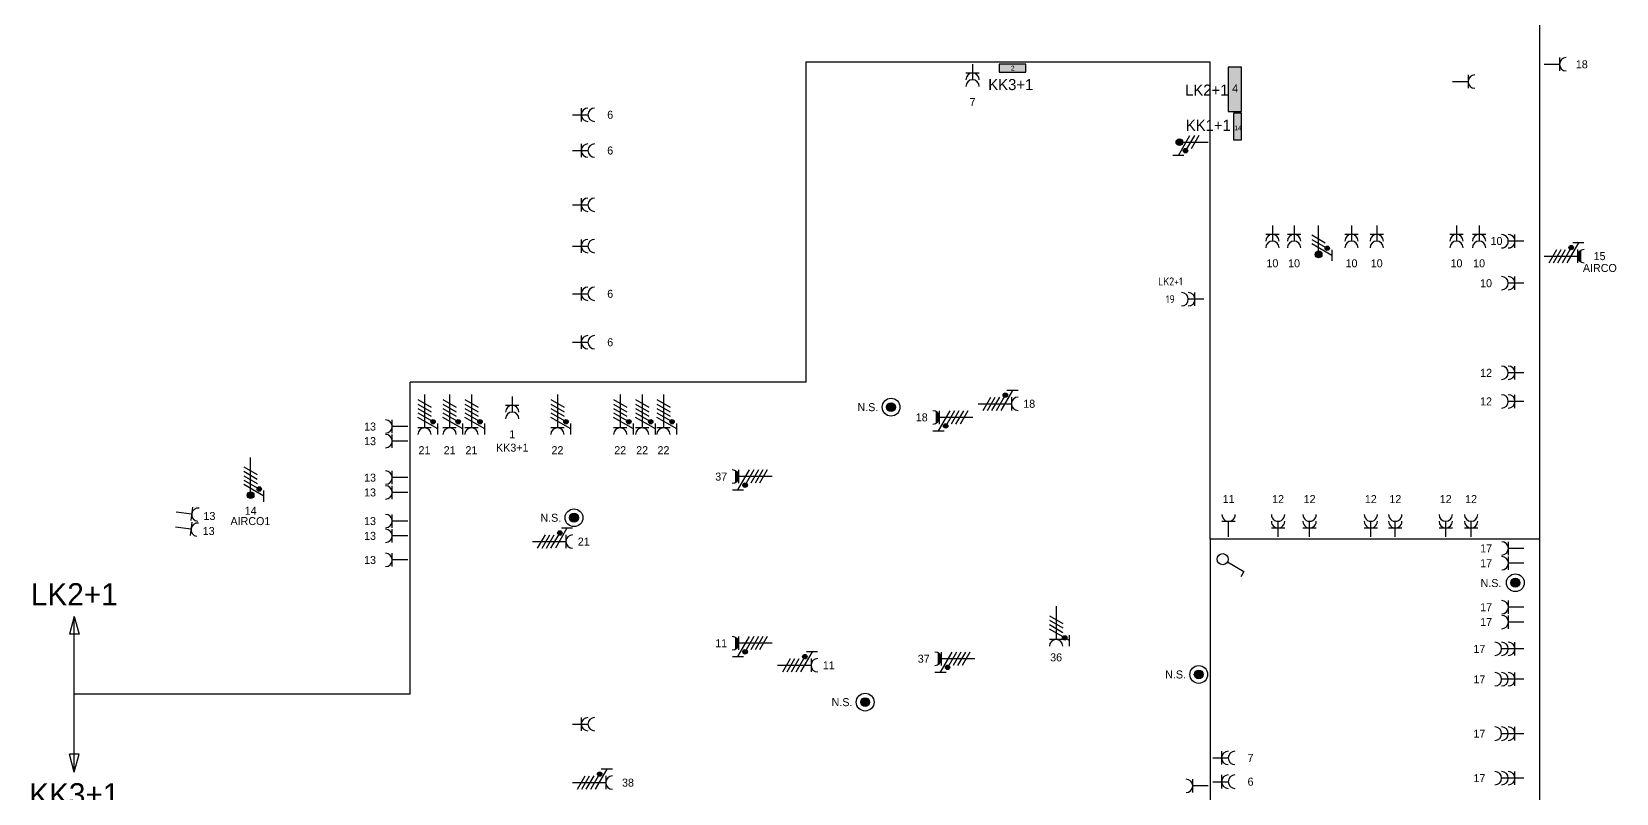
# Model space of a CAD drawing. Header units: millimetres. Extents: x -1608 to 112523, y -8311 to 74446.
# Drawn here: x 35766 to 71402, y 32880 to 50000 of the extents above; entities that cross this region are included whole.
import ezdxf
from ezdxf.enums import TextEntityAlignment as Align
from ezdxf.lldxf.tags import DXFTag

# ---------------------------------------------------------------- set-up
doc = ezdxf.new("R2010")
doc.units = ezdxf.units.MM
doc.header["$LTSCALE"] = 100
for name, color, linetype in [('EL6212--', 3, 'Continuous'), ('EL6212--_S', 4, 'Continuous'), ('EL6221--', 3, 'Continuous'), ('EL6222--', 3, 'Continuous'), ('EL6311--', 3, 'Continuous')]:
    doc.layers.add(name, color=color, linetype=linetype)
doc.styles.add('buro-018', font='BUROFONT.shx', dxfattribs={"height": 180})
doc.styles.add('BURO-025', font='BUROFONT.shx', dxfattribs={"height": 250})
doc.styles.add('BURO-035', font='BUROFONT.shx', dxfattribs={"height": 350})
doc.styles.add('STABICAD-012', font='ISOCP.SHX', dxfattribs={"height": 1.2})
doc.styles.add('STABICAD-018', font='ISOCP.SHX', dxfattribs={"height": 1.8})
tags = doc.linetypes.add('CENTER', pattern=[2, 1.25, -0.25, 0.25, -0.25]).pattern_tags.tags
tags[10:11] = [DXFTag(74, 4), DXFTag(75, 0), DXFTag(340, '0'), DXFTag(46, 1.0), DXFTag(50, 0.0), DXFTag(44, 0.0), DXFTag(45, 0.0)]
tags[8:9] = [DXFTag(74, 4), DXFTag(75, 0), DXFTag(340, '0'), DXFTag(46, 1.0), DXFTag(50, 0.0), DXFTag(44, 0.0), DXFTag(45, 0.0)]
tags[6:7] = [DXFTag(74, 4), DXFTag(75, 0), DXFTag(340, '0'), DXFTag(46, 1.0), DXFTag(50, 0.0), DXFTag(44, 0.0), DXFTag(45, 0.0)]
tags[4:5] = [DXFTag(74, 4), DXFTag(75, 0), DXFTag(340, '0'), DXFTag(46, 1.0), DXFTag(50, 0.0), DXFTag(44, 0.0), DXFTag(45, 0.0)]

# ---------------------------------------------------------------- blocks, each defined once
blk = doc.blocks.new('1114A1')
at = {"color": 0, "linetype": 'Continuous'}
for p, q in [((0.62, 3.33), (2.74, 7)), ((2.74, 7), (3.95, 6.3))]:
    blk.add_line(p, q, dxfattribs=at)
blk.add_circle((0, 2.25), 1.25, dxfattribs=at)
at = {"color": 0, "linetype": 'Continuous', "style": 'buro-018'}
blk.add_attdef('SWITCHCODE', text='', height=1.8, dxfattribs=at).set_placement((3.36, 9), align=Align.MIDDLE)
at = {"color": 0, "linetype": 'Continuous', "style": 'buro-018', "flags": 1}
blk.add_attdef('ARTICLECODE', text='', height=1.8, dxfattribs=at).set_placement((0, 0), align=Align.MIDDLE)
blk = doc.blocks.new('111304B')
at = {"color": 0, "linetype": 'Continuous'}
for p, q in [((0, 1), (0, 6)), ((-1.5, 3), (1.5, 3))]:
    blk.add_line(p, q, dxfattribs=at)
for centre in [(0, 7.5), (0, 6), (0, 4.5)]:
    blk.add_arc(centre, 1.5, 180, 0, dxfattribs=at)
at = {"color": 0, "linetype": 'Continuous', "style": 'buro-018'}
for tag, p in [('CIRCUIT', (0, 10)), ('PANEL', (0, 13)), ('SUBCIRCUIT', (4.5, 10))]:
    blk.add_attdef(tag, text='', height=1.8, dxfattribs=at).set_placement(p, align=Align.MIDDLE)
at = {"color": 0, "linetype": 'Continuous', "style": 'buro-018', "flags": 1}
for tag, p in [('POWERCODE', (13, 10)), ('ARTICLECODE', (0, 0))]:
    blk.add_attdef(tag, text='', height=1.8, dxfattribs=at).set_placement(p, align=Align.MIDDLE)
blk = doc.blocks.new('111304')
at = {"color": 0, "linetype": 'Continuous'}
for p, q in [((-1.5, 4.5), (1.5, 4.5)), ((0, 1), (0, 4.5))]:
    blk.add_line(p, q, dxfattribs=at)
blk.add_arc((0, 6), 1.5, 180, 0, dxfattribs=at)
at = {"color": 0, "linetype": 'Continuous', "style": 'buro-018'}
for tag, p in [('PANEL', (0, 11.5)), ('CIRCUIT', (0, 8.5)), ('SUBCIRCUIT', (4.5, 8.5))]:
    blk.add_attdef(tag, text='', height=1.8, dxfattribs=at).set_placement(p, align=Align.MIDDLE)
at = {"color": 0, "linetype": 'Continuous', "style": 'buro-018', "flags": 1}
for tag, p in [('POWERCODE', (13, 8.5)), ('ARTICLECODE', (0, 0))]:
    blk.add_attdef(tag, text='', height=1.8, dxfattribs=at).set_placement(p, align=Align.MIDDLE)
blk = doc.blocks.new('111304A')
at = {"color": 0, "linetype": 'Continuous'}
for p, q in [((0, 1), (0, 4.5)), ((-1.5, 3), (1.5, 3))]:
    blk.add_line(p, q, dxfattribs=at)
for centre in [(0, 6), (0, 4.5)]:
    blk.add_arc(centre, 1.5, 180, 0, dxfattribs=at)
at = {"color": 0, "linetype": 'Continuous', "style": 'buro-018'}
for tag, p in [('PANEL', (0, 11.5)), ('CIRCUIT', (0, 8.5)), ('SUBCIRCUIT', (4.5, 8.5))]:
    blk.add_attdef(tag, text='', height=1.8, dxfattribs=at).set_placement(p, align=Align.MIDDLE)
at = {"color": 0, "linetype": 'Continuous', "style": 'buro-018', "flags": 1}
for tag, p in [('POWERCODE', (13, 8.5)), ('ARTICLECODE', (0, 0))]:
    blk.add_attdef(tag, text='', height=1.8, dxfattribs=at).set_placement(p, align=Align.MIDDLE)
blk = doc.blocks.new('E00119')
at = {"color": 0, "linetype": 'Continuous', "const_width": 1}
blk.add_lwpolyline([(-0.5, 3, 1), (0.5, 3, 1)], format="xyb", close=True, dxfattribs=at)
at = {"color": 0, "linetype": 'Continuous'}
for radius in [2, 1]:
    blk.add_circle((0, 3), radius, dxfattribs=at)
at = {"color": 0, "linetype": 'Continuous', "style": 'buro-018'}
blk.add_attdef('SWITCHCODE', text='', height=1.8, dxfattribs=at).set_placement((0, 7), align=Align.MIDDLE)
at = {"color": 0, "linetype": 'Continuous', "style": 'buro-018', "flags": 1}
blk.add_attdef('ARTICLECODE', text='', height=1.8, dxfattribs=at).set_placement((0, 0), align=Align.MIDDLE)
blk = doc.blocks.new('E00078')
at = {"color": 0, "linetype": 'Continuous'}
for p, q in [((-3, 6.48), (-3, 8.98)), ((-3, 7.73), (1.5, 5.13)), ((0, 7.5), (0, 1)), ((1.5, 4.13), (-1.5, 5.87)), ((1.5, 3.13), (-1.5, 4.87))]:
    blk.add_line(p, q, dxfattribs=at)
at = {"color": 0, "const_width": 0.75}
blk.add_lwpolyline([(-0.38, 7.5, 1), (0.38, 7.5, 1)], format="xyb", close=True, dxfattribs=at)
at = {"color": 0, "linetype": 'Continuous', "const_width": 0.5}
blk.add_lwpolyline([(-2.18, 6.12, 1), (-1.68, 6.12, 1)], format="xyb", close=True, dxfattribs=at)
at = {"color": 0, "linetype": 'Continuous'}
for centre, radius in [((0, 7.5), 0.75), ((-1.93, 6.12), 0.5)]:
    blk.add_circle(centre, radius, dxfattribs=at)
at = {"color": 0, "linetype": 'Continuous', "style": 'buro-018'}
for tag, p in [('PANEL', (0, 14)), ('CIRCUIT', (0, 11)), ('SUBCIRCUIT', (4.5, 11))]:
    blk.add_attdef(tag, text='', height=1.8, dxfattribs=at).set_placement(p, align=Align.MIDDLE)
at = {"color": 0, "linetype": 'Continuous', "style": 'buro-018', "flags": 1}
for tag, p in [('POWERCODE', (13, 11)), ('ARTICLECODE', (0, 0))]:
    blk.add_attdef(tag, text='', height=1.8, dxfattribs=at).set_placement(p, align=Align.MIDDLE)
blk = doc.blocks.new('111304DW')
at = {"color": 0, "linetype": 'Continuous'}
for p, q in [((-3, 9.98), (-3, 7.48)), ((-3, 8.73), (1.5, 6.13)), ((-1.5, 8.5), (1.5, 8.5)), ((1.3, 9.25), (-1.3, 9.25)), ((1.16, 9.05), (-1.16, 9.05)), ((0.96, 8.85), (-0.96, 8.85)), ((0.65, 8.65), (-0.65, 8.65)), ((0, 1), (0, 8.5)), ((1.5, 5.13), (-1.5, 6.87)), ((1.5, 4.13), (-1.5, 5.87)), ((1.5, 3.13), (-1.5, 4.87)), ((1.5, 2.13), (-1.5, 3.87))]:
    blk.add_line(p, q, dxfattribs=at)
at = {"color": 0, "linetype": 'Continuous', "const_width": 0.5}
blk.add_lwpolyline([(-1.68, 7.12, 1), (-2.18, 7.12, 1)], format="xyb", close=True, dxfattribs=at)
at = {"color": 0, "linetype": 'Continuous'}
blk.add_circle((-1.93, 7.12), 0.5, dxfattribs=at)
blk.add_arc((0, 10), 1.5, 180, 0, dxfattribs=at)
at = {"color": 0, "linetype": 'Continuous', "style": 'buro-018'}
for tag, p in [('PANEL', (0, 15.5)), ('CIRCUIT', (0, 12.5)), ('SUBCIRCUIT', (4.5, 12.5))]:
    blk.add_attdef(tag, text='', height=1.8, dxfattribs=at).set_placement(p, align=Align.MIDDLE)
at = {"color": 0, "linetype": 'Continuous', "style": 'buro-018', "flags": 1}
for tag, p in [('POWERCODE', (13, 12.5)), ('ARTICLECODE', (0, 0))]:
    blk.add_attdef(tag, text='', height=1.8, dxfattribs=at).set_placement(p, align=Align.MIDDLE)
blk = doc.blocks.new('1116A4C')
at = {"color": 0, "linetype": 'Continuous'}
for p, q in [((-5, 4), (-5, 1)), ((5, 4), (-5, 4)), ((5, 1), (5, 4)), ((-5, 1), (5, 1))]:
    blk.add_line(p, q, dxfattribs=at)
blk.add_solid([(-5, 4), (-5, 1), (5, 4), (5, 1)], dxfattribs=at)
at = {"color": 0, "linetype": 'Continuous', "style": 'buro-018'}
for tag, p in [('PANEL', (0, 15)), ('CIRCUIT', (0, 9)), ('SUBCIRCUIT', (4.5, 9)), ('PANELNAME', (0, 6))]:
    blk.add_attdef(tag, text='', height=1.8, dxfattribs=at).set_placement(p, align=Align.MIDDLE)
at = {"color": 0, "linetype": 'Continuous', "style": 'buro-018', "flags": 1}
blk.add_attdef('ARTICLECODE', text='', height=1.8, dxfattribs=at).set_placement((0, 0), align=Align.MIDDLE)
at = {"layer": 'EL6311--', "color": 1, "style": 'STABICAD-012', "flags": 1}
blk.add_attdef('CASCADINGPANEL', text='', height=1.8, rotation=270, dxfattribs=at).set_placement((982.41, 492.48), align=Align.MIDDLE_CENTER)
blk = doc.blocks.new('111304D')
at = {"color": 0, "linetype": 'Continuous'}
for p, q in [((-3, 9.98), (-3, 7.48)), ((-3, 8.73), (1.5, 6.13)), ((-1.5, 8.5), (1.5, 8.5)), ((0, 1), (0, 8.5)), ((1.5, 5.13), (-1.5, 6.87)), ((1.5, 4.13), (-1.5, 5.87)), ((1.5, 3.13), (-1.5, 4.87)), ((1.5, 2.13), (-1.5, 3.87))]:
    blk.add_line(p, q, dxfattribs=at)
at = {"color": 0, "linetype": 'Continuous', "const_width": 0.5}
blk.add_lwpolyline([(-1.68, 7.12, 1), (-2.18, 7.12, 1)], format="xyb", close=True, dxfattribs=at)
at = {"color": 0, "linetype": 'Continuous'}
blk.add_circle((-1.93, 7.12), 0.5, dxfattribs=at)
blk.add_arc((0, 10), 1.5, 180, 0, dxfattribs=at)
at = {"color": 0, "linetype": 'Continuous', "style": 'buro-018'}
for tag, p in [('PANEL', (0, 15.5)), ('CIRCUIT', (0, 12.5)), ('SUBCIRCUIT', (4.5, 12.5))]:
    blk.add_attdef(tag, text='', height=1.8, dxfattribs=at).set_placement(p, align=Align.MIDDLE)
at = {"color": 0, "linetype": 'Continuous', "style": 'buro-018', "flags": 1}
for tag, p in [('POWERCODE', (13, 12.5)), ('ARTICLECODE', (0, 0))]:
    blk.add_attdef(tag, text='', height=1.8, dxfattribs=at).set_placement(p, align=Align.MIDDLE)
blk = doc.blocks.new('111304H')
at = {"color": 0, "linetype": 'Continuous'}
for p, q in [((-3, 9.98), (-3, 7.48)), ((-3, 8.73), (1.5, 6.13)), ((-1.5, 8.5), (1.5, 8.5)), ((0, 1), (0, 8.5)), ((1.5, 5.13), (-1.5, 6.87)), ((1.5, 4.13), (-1.5, 5.87)), ((1.5, 3.13), (-1.5, 4.87))]:
    blk.add_line(p, q, dxfattribs=at)
at = {"color": 0, "linetype": 'Continuous', "const_width": 0.5}
blk.add_lwpolyline([(-1.68, 8.12, 1), (-2.18, 8.12, 1)], format="xyb", close=True, dxfattribs=at)
at = {"color": 0, "linetype": 'Continuous'}
blk.add_circle((-1.93, 8.12), 0.5, dxfattribs=at)
blk.add_arc((0, 10), 1.5, 180, 0, dxfattribs=at)
at = {"color": 0, "linetype": 'Continuous', "style": 'buro-018'}
for tag, p in [('PANEL', (0, 15.5)), ('CIRCUIT', (0, 12.5)), ('SUBCIRCUIT', (4.5, 12.5))]:
    blk.add_attdef(tag, text='', height=1.8, dxfattribs=at).set_placement(p, align=Align.MIDDLE)
at = {"color": 0, "linetype": 'Continuous', "style": 'buro-018', "flags": 1}
for tag, p in [('POWERCODE', (13, 12.5)), ('ARTICLECODE', (0, 0))]:
    blk.add_attdef(tag, text='', height=1.8, dxfattribs=at).set_placement(p, align=Align.MIDDLE)
blk = doc.blocks.new('E00082')
at = {"color": 0, "linetype": 'Continuous'}
for p, q in [((-3, 10.98), (-3, 8.48)), ((-3, 9.73), (1.5, 7.13)), ((1.5, 6.13), (-1.5, 7.87)), ((0, 9.5), (0, 1)), ((1.5, 5.13), (-1.5, 6.87)), ((1.5, 4.13), (-1.5, 5.87)), ((1.5, 3.13), (-1.5, 4.87))]:
    blk.add_line(p, q, dxfattribs=at)
at = {"color": 0, "linetype": 'Continuous', "const_width": 0.5}
blk.add_lwpolyline([(-1.68, 8.12, 1), (-2.18, 8.12, 1)], format="xyb", close=True, dxfattribs=at)
at = {"color": 0, "const_width": 0.75}
blk.add_lwpolyline([(-0.38, 9.5, 1), (0.38, 9.5, 1)], format="xyb", close=True, dxfattribs=at)
at = {"color": 0, "linetype": 'Continuous'}
for centre, radius in [((-1.93, 8.12), 0.5), ((0, 9.5), 0.75)]:
    blk.add_circle(centre, radius, dxfattribs=at)
at = {"color": 0, "linetype": 'Continuous', "style": 'buro-018'}
for tag, p in [('PANEL', (0, 16)), ('CIRCUIT', (0, 13)), ('SUBCIRCUIT', (4.5, 13))]:
    blk.add_attdef(tag, text='', height=1.8, dxfattribs=at).set_placement(p, align=Align.MIDDLE)
at = {"color": 0, "linetype": 'Continuous', "style": 'buro-018', "flags": 1}
for tag, p in [('POWERCODE', (13, 13)), ('ARTICLECODE', (0, 0))]:
    blk.add_attdef(tag, text='', height=1.8, dxfattribs=at).set_placement(p, align=Align.MIDDLE)
blk = doc.blocks.new('E00160')
at = {"color": 0, "linetype": 'Continuous'}
for p, q in [((-17.5, 0), (-13.5, 1.07)), ((-17.5, 0), (17.5, 0)), ((-17.5, 0), (-13.5, -1.07)), ((-13.5, -1.07), (-13.5, 1.07)), ((17.5, 0), (13.5, 1.07)), ((13.5, -1.07), (13.5, 1.07)), ((17.5, 0), (13.5, -1.07))]:
    blk.add_line(p, q, dxfattribs=at)
at = {"color": 0, "linetype": 'Continuous', "style": 'BURO-035'}
for tag, p in [('TEXT2', (-22.5, 0)), ('TEXT1', (22.5, 0))]:
    blk.add_attdef(tag, text='', height=3.5, dxfattribs=at).set_placement(p, align=Align.MIDDLE)

msp = doc.modelspace()

# ---------------------------------------------------------------- linework, layer by layer
at = {"layer": 'EL6212--_S', "linetype": 'CENTER'}
for p, q in [((69677, 74151), (69677, 17188)), ((62272, 49315), (53176, 49315)), ((53176, 49315), (53176, 42123)), ((62272, 38589), (62272, 49315)), ((44276, 35107), (44276, 42123)), ((53176, 42123), (44276, 42123)), ((69677, 38589), (62272, 38589)), ((62272, 38589), (62272, 29513)), ((44276, 35107), (36724, 35107))]:
    msp.add_line(p, q, dxfattribs=at)

# ---------------------------------------------------------------- block references
at = {"layer": 'EL6212--', "linetype": 'Continuous'}
ref = msp.add_blockref('1116A4C', (57825, 49329), dxfattribs=dict(at, xscale=60, yscale=60, zscale=60, rotation=180))
ref.add_attrib('CIRCUIT', '2', dxfattribs={"layer": '0', "color": 1, "linetype": 'ByBlock', "height": 108, "style": 'buro-018'}).set_placement((57830, 49182), align=Align.MIDDLE)
ref.add_attrib('PANELNAME', 'KK3+1', dxfattribs={"layer": '0', "color": 2, "linetype": 'ByBlock', "height": 250, "style": 'BURO-025'}).set_placement((57785, 48812), align=Align.MIDDLE)
ref = msp.add_blockref('1116A4C', (63076, 48706), dxfattribs=dict(at, xscale=99.99999999999736, yscale=99.99999999999736, zscale=99.99999999999736, rotation=90.00004168814962))
ref.add_attrib('CIRCUIT', '4', dxfattribs={"layer": '0', "color": 1, "linetype": 'ByBlock', "height": 180, "style": 'buro-018'}).set_placement((62830, 48725), align=Align.MIDDLE)
ref.add_attrib('PANELNAME', 'LK2+1', dxfattribs={"layer": '0', "color": 2, "linetype": 'ByBlock', "height": 250, "style": 'BURO-025'}).set_placement((62192, 48690), align=Align.MIDDLE)
ref = msp.add_blockref('1116A4C', (62736, 47871), dxfattribs=dict(at, xscale=60, yscale=60, zscale=60, rotation=270))
ref.add_attrib('CIRCUIT', '14', dxfattribs={"layer": '0', "color": 1, "linetype": 'ByBlock', "height": 108, "style": 'buro-018'}).set_placement((62893, 47837), align=Align.MIDDLE)
ref.add_attrib('PANELNAME', 'KK1+1', dxfattribs={"layer": '0', "color": 2, "linetype": 'ByBlock', "height": 250, "style": 'BURO-025'}).set_placement((62226, 47896), align=Align.MIDDLE)
at = {"layer": 'EL6212--_S', "linetype": 'Continuous'}
ref = msp.add_blockref('E00160', (36724, 35107), dxfattribs=dict(at, xscale=100, yscale=100, zscale=100, rotation=90.00000000000001))
ref.add_attrib('TEXT1', 'LK2+1', dxfattribs={"layer": '0', "color": 4, "linetype": 'ByBlock', "height": 500, "style": 'buro-018'}).set_placement((36724, 37357), align=Align.MIDDLE)
ref.add_attrib('TEXT2', 'KK3+1', dxfattribs={"layer": '0', "color": 4, "linetype": 'ByBlock', "height": 500, "style": 'buro-018'}).set_placement((36724, 32857), align=Align.MIDDLE)
at = {"layer": 'EL6221--', "linetype": 'Continuous'}
ref = msp.add_blockref('111304DW', (69676, 44954), dxfattribs=dict(at, xscale=100, yscale=100, zscale=100, rotation=270))
ref.add_attrib('CIRCUIT', '15', dxfattribs={"layer": '0', "color": 1, "linetype": 'ByBlock', "height": 180, "style": 'buro-018'}).set_placement((71026, 44954), align=Align.MIDDLE)
ref.add_attrib('POWERCODE', 'AIRCO', dxfattribs={"layer": '0', "color": 1, "linetype": 'ByBlock', "height": 180, "style": 'buro-018'}).set_placement((71032, 44689), align=Align.MIDDLE)
ref = msp.add_blockref('111304D', (44600, 41944), dxfattribs=dict(at, xscale=100, yscale=100, zscale=100, rotation=180))
ref.add_attrib('CIRCUIT', '21', dxfattribs={"layer": '0', "color": 1, "linetype": 'ByBlock', "height": 180, "style": 'buro-018'}).set_placement((44600, 40594), align=Align.MIDDLE)
ref = msp.add_blockref('111304D', (45165, 41944), dxfattribs=dict(at, xscale=100, yscale=100, zscale=100, rotation=180))
ref.add_attrib('CIRCUIT', '21', dxfattribs={"layer": '0', "color": 1, "linetype": 'ByBlock', "height": 180, "style": 'buro-018'}).set_placement((45165, 40594), align=Align.MIDDLE)
ref = msp.add_blockref('111304D', (45655, 41944), dxfattribs=dict(at, xscale=100, yscale=100, zscale=100, rotation=180))
ref.add_attrib('CIRCUIT', '21', dxfattribs={"layer": '0', "color": 1, "linetype": 'ByBlock', "height": 180, "style": 'buro-018'}).set_placement((45655, 40594), align=Align.MIDDLE)
ref = msp.add_blockref('111304D', (47590, 41944), dxfattribs=dict(at, xscale=100, yscale=100, zscale=100, rotation=180))
ref.add_attrib('CIRCUIT', '22', dxfattribs={"layer": '0', "color": 1, "linetype": 'ByBlock', "height": 180, "style": 'buro-018'}).set_placement((47590, 40594), align=Align.MIDDLE)
ref = msp.add_blockref('111304D', (49001, 41944), dxfattribs=dict(at, xscale=100, yscale=100, zscale=100, rotation=180))
ref.add_attrib('CIRCUIT', '22', dxfattribs={"layer": '0', "color": 1, "linetype": 'ByBlock', "height": 180, "style": 'buro-018'}).set_placement((49001, 40594), align=Align.MIDDLE)
ref = msp.add_blockref('111304D', (49495, 41944), dxfattribs=dict(at, xscale=100, yscale=100, zscale=100, rotation=180))
ref.add_attrib('CIRCUIT', '22', dxfattribs={"layer": '0', "color": 1, "linetype": 'ByBlock', "height": 180, "style": 'buro-018'}).set_placement((49495, 40594), align=Align.MIDDLE)
ref = msp.add_blockref('111304D', (49974, 41944), dxfattribs=dict(at, xscale=100, yscale=100, zscale=100, rotation=180))
ref.add_attrib('CIRCUIT', '22', dxfattribs={"layer": '0', "color": 1, "linetype": 'ByBlock', "height": 180, "style": 'buro-018'}).set_placement((49974, 40594), align=Align.MIDDLE)
ref = msp.add_blockref('111304D', (56949, 41636), dxfattribs=dict(at, xscale=100, yscale=100, zscale=100, rotation=270))
ref.add_attrib('CIRCUIT', '18', dxfattribs={"layer": '0', "color": 1, "linetype": 'ByBlock', "height": 180, "style": 'buro-018'}).set_placement((58199, 41636), align=Align.MIDDLE)
ref = msp.add_blockref('111304DW', (57032, 41331), dxfattribs=dict(at, xscale=100, yscale=100, zscale=100, rotation=90.00000000000001))
ref.add_attrib('CIRCUIT', '18', dxfattribs={"layer": '0', "color": 1, "linetype": 'ByBlock', "height": 180, "style": 'buro-018'}).set_placement((55782, 41331), align=Align.MIDDLE)
ref = msp.add_blockref('E00082', (40690, 40532), dxfattribs=dict(at, xscale=100, yscale=100, zscale=100, rotation=180))
ref.add_attrib('CIRCUIT', '14', dxfattribs={"layer": '0', "color": 1, "linetype": 'ByBlock', "height": 180, "style": 'buro-018'}).set_placement((40690, 39232), align=Align.MIDDLE)
ref.add_attrib('POWERCODE', 'AIRCO1', dxfattribs={"layer": '0', "color": 1, "linetype": 'ByBlock', "height": 180, "style": 'buro-018'}).set_placement((40685, 38999), align=Align.MIDDLE)
ref = msp.add_blockref('111304DW', (52522, 39999), dxfattribs=dict(at, xscale=100, yscale=100, zscale=100, rotation=90.00000000000001))
ref.add_attrib('CIRCUIT', '37', dxfattribs={"layer": '0', "color": 1, "linetype": 'ByBlock', "height": 180, "style": 'buro-018'}).set_placement((51272, 39999), align=Align.MIDDLE)
ref = msp.add_blockref('111304D', (46931, 38539), dxfattribs=dict(at, xscale=100, yscale=100, zscale=100, rotation=270))
ref.add_attrib('CIRCUIT', '21', dxfattribs={"layer": '0', "color": 1, "linetype": 'ByBlock', "height": 180, "style": 'buro-018'}).set_placement((48181, 38539), align=Align.MIDDLE)
ref = msp.add_blockref('111304H', (58804, 37185), dxfattribs=dict(at, xscale=100, yscale=100, zscale=100, rotation=180))
ref.add_attrib('CIRCUIT', '36', dxfattribs={"layer": '0', "color": 1, "linetype": 'ByBlock', "height": 180, "style": 'buro-018'}).set_placement((58804, 35935), align=Align.MIDDLE)
ref = msp.add_blockref('111304DW', (52522, 36253), dxfattribs=dict(at, xscale=100, yscale=100, zscale=100, rotation=90.00000000000001))
ref.add_attrib('CIRCUIT', '11', dxfattribs={"layer": '0', "color": 1, "linetype": 'ByBlock', "height": 180, "style": 'buro-018'}).set_placement((51272, 36253), align=Align.MIDDLE)
ref = msp.add_blockref('111304D', (52442, 35757), dxfattribs=dict(at, xscale=100, yscale=100, zscale=100, rotation=270))
ref.add_attrib('CIRCUIT', '11', dxfattribs={"layer": '0', "color": 1, "linetype": 'ByBlock', "height": 180, "style": 'buro-018'}).set_placement((53692, 35757), align=Align.MIDDLE)
ref = msp.add_blockref('111304DW', (57076, 35905), dxfattribs=dict(at, xscale=100, yscale=100, zscale=100, rotation=90.00000000000001))
ref.add_attrib('CIRCUIT', '37', dxfattribs={"layer": '0', "color": 1, "linetype": 'ByBlock', "height": 180, "style": 'buro-018'}).set_placement((55826, 35905), align=Align.MIDDLE)
ref = msp.add_blockref('111304D', (47826, 33119), dxfattribs=dict(at, xscale=100, yscale=100, zscale=100, rotation=270))
ref.add_attrib('CIRCUIT', '38', dxfattribs={"layer": '0', "color": 1, "linetype": 'ByBlock', "height": 180, "style": 'buro-018'}).set_placement((49176, 33119), align=Align.MIDDLE)
at = {"layer": 'EL6222--', "linetype": 'Continuous'}
ref = msp.add_blockref('111304A', (56925, 49369), dxfattribs=dict(at, xscale=100, yscale=100, zscale=100, rotation=180))
ref.add_attrib('CIRCUIT', '7', dxfattribs={"layer": '0', "color": 1, "linetype": 'Continuous', "height": 180, "style": 'buro-018'}).set_placement((56925, 48419), align=Align.MIDDLE)
ref = msp.add_blockref('111304', (69676, 49267), dxfattribs=dict(at, xscale=100, yscale=100, zscale=100, rotation=270.0000416880915))
ref.add_attrib('CIRCUIT', '18', dxfattribs={"layer": '0', "color": 1, "linetype": 'ByBlock', "height": 180, "style": 'buro-018'}).set_placement((70626, 49267), align=Align.MIDDLE)
at = {"layer": 'EL6222--', "linetype": 'Continuous', "xscale": 100, "yscale": 100, "zscale": 100}
for name, p, rotation in [('111304', (67619, 48878), 270), ('E00078', (62326, 47519), 90.00000000000001), ('111304A', (47826, 46110), 270), ('E00078', (64708, 45744), 180), ('111304A', (47826, 45182), 270), ('111304A', (47826, 34434), 270), ('111304', (62326, 33046), 90.00004168815222)]:
    msp.add_blockref(name, p, dxfattribs=dict(at, rotation=rotation))
at = {"layer": 'EL6222--', "linetype": 'Continuous'}
ref = msp.add_blockref('111304A', (47826, 48134), dxfattribs=dict(at, xscale=100, yscale=100, zscale=100, rotation=269.9999583118478))
ref.add_attrib('CIRCUIT', '6', dxfattribs={"layer": '0', "color": 1, "linetype": 'ByBlock', "height": 180, "style": 'buro-018'}).set_placement((48776, 48134), align=Align.MIDDLE)
ref = msp.add_blockref('111304A', (47826, 47329), dxfattribs=dict(at, xscale=100, yscale=100, zscale=100, rotation=270))
ref.add_attrib('CIRCUIT', '6', dxfattribs={"layer": '0', "color": 1, "linetype": 'ByBlock', "height": 180, "style": 'buro-018'}).set_placement((48776, 47329), align=Align.MIDDLE)
ref = msp.add_blockref('111304A', (63668, 45744), dxfattribs=dict(at, xscale=100, yscale=100, zscale=100, rotation=180))
ref.add_attrib('CIRCUIT', '10', dxfattribs={"layer": '0', "color": 1, "linetype": 'ByBlock', "height": 180, "style": 'buro-018'}).set_placement((63668, 44794), align=Align.MIDDLE)
ref = msp.add_blockref('111304A', (64155, 45744), dxfattribs=dict(at, xscale=100, yscale=100, zscale=100, rotation=180.000041686542))
ref.add_attrib('CIRCUIT', '10', dxfattribs={"layer": '0', "color": 1, "linetype": 'ByBlock', "height": 180, "style": 'buro-018'}).set_placement((64155, 44794), align=Align.MIDDLE)
ref = msp.add_blockref('111304A', (65447, 45744), dxfattribs=dict(at, xscale=100, yscale=100, zscale=100, rotation=180.000041686542))
ref.add_attrib('CIRCUIT', '10', dxfattribs={"layer": '0', "color": 1, "linetype": 'ByBlock', "height": 180, "style": 'buro-018'}).set_placement((65447, 44794), align=Align.MIDDLE)
ref = msp.add_blockref('111304A', (66014, 45744), dxfattribs=dict(at, xscale=100, yscale=100, zscale=100, rotation=180.0000833730839))
ref.add_attrib('CIRCUIT', '10', dxfattribs={"layer": '0', "color": 1, "linetype": 'ByBlock', "height": 180, "style": 'buro-018'}).set_placement((66014, 44794), align=Align.MIDDLE)
ref = msp.add_blockref('111304A', (67808, 45744), dxfattribs=dict(at, xscale=100, yscale=100, zscale=100, rotation=180.0000833730839))
ref.add_attrib('CIRCUIT', '10', dxfattribs={"layer": '0', "color": 1, "linetype": 'ByBlock', "height": 180, "style": 'buro-018'}).set_placement((67808, 44794), align=Align.MIDDLE)
ref = msp.add_blockref('111304A', (68316, 45744), dxfattribs=dict(at, xscale=100, yscale=100, zscale=100, rotation=180.0000833730839))
ref.add_attrib('CIRCUIT', '10', dxfattribs={"layer": '0', "color": 1, "linetype": 'ByBlock', "height": 180, "style": 'buro-018'}).set_placement((68316, 44794), align=Align.MIDDLE)
ref = msp.add_blockref('111304A', (69423, 45290), dxfattribs=dict(at, xscale=100, yscale=100, zscale=100, rotation=89.99991662369563))
ref.add_attrib('CIRCUIT', '10', dxfattribs={"layer": '0', "color": 1, "linetype": 'ByBlock', "height": 180, "style": 'buro-018'}).set_placement((68708, 45296), align=Align.MIDDLE)
ref = msp.add_blockref('111304A', (47826, 44109), dxfattribs=dict(at, xscale=100, yscale=100, zscale=100, rotation=270))
ref.add_attrib('CIRCUIT', '6', dxfattribs={"layer": '0', "color": 1, "linetype": 'ByBlock', "height": 180, "style": 'buro-018'}).set_placement((48776, 44109), align=Align.MIDDLE)
ref = msp.add_blockref('111304A', (62227, 43985), dxfattribs=dict(at, xscale=100, yscale=100, zscale=100, rotation=90.00000000000001))
ref.add_attrib('CIRCUIT', '19', dxfattribs={"layer": '0', "color": 1, "linetype": 'Continuous', "height": 180, "style": 'STABICAD-018'}).set_placement((61373, 43987), align=Align.MIDDLE)
ref.add_attrib('PANEL', 'LK2+1', dxfattribs={"layer": '0', "color": 1, "linetype": 'Continuous', "height": 180, "style": 'STABICAD-018'}).set_placement((61373, 44387), align=Align.MIDDLE)
ref = msp.add_blockref('111304A', (69423, 44347), dxfattribs=dict(at, xscale=100, yscale=100, zscale=100, rotation=90.00004168815222))
ref.add_attrib('CIRCUIT', '10', dxfattribs={"layer": '0', "color": 1, "linetype": 'ByBlock', "height": 180, "style": 'buro-018'}).set_placement((68473, 44347), align=Align.MIDDLE)
ref = msp.add_blockref('111304A', (47826, 43019), dxfattribs=dict(at, xscale=100, yscale=100, zscale=100, rotation=270))
ref.add_attrib('CIRCUIT', '6', dxfattribs={"layer": '0', "color": 1, "linetype": 'ByBlock', "height": 180, "style": 'buro-018'}).set_placement((48776, 43019), align=Align.MIDDLE)
ref = msp.add_blockref('111304A', (69423, 42333), dxfattribs=dict(at, xscale=100, yscale=100, zscale=100, rotation=90.00000000000001))
ref.add_attrib('CIRCUIT', '12', dxfattribs={"layer": '0', "color": 1, "linetype": 'ByBlock', "height": 180, "style": 'buro-018'}).set_placement((68473, 42333), align=Align.MIDDLE)
ref = msp.add_blockref('111304A', (46573, 41899), dxfattribs=dict(at, xscale=100, yscale=100, zscale=100, rotation=180.0000833730839))
ref.add_attrib('CIRCUIT', '1', dxfattribs={"layer": '0', "color": 1, "linetype": 'Continuous', "height": 180, "style": 'buro-018'}).set_placement((46573, 40949), align=Align.MIDDLE)
ref.add_attrib('PANEL', 'KK3+1', dxfattribs={"layer": '0', "color": 1, "linetype": 'Continuous', "height": 180, "style": 'buro-018'}).set_placement((46573, 40649), align=Align.MIDDLE)
ref = msp.add_blockref('111304A', (69423, 41690), dxfattribs=dict(at, xscale=100, yscale=100, zscale=100, rotation=90.00000000000001))
ref.add_attrib('CIRCUIT', '12', dxfattribs={"layer": '0', "color": 1, "linetype": 'ByBlock', "height": 180, "style": 'buro-018'}).set_placement((68473, 41690), align=Align.MIDDLE)
ref = msp.add_blockref('111304', (44325, 41125), dxfattribs=dict(at, xscale=100, yscale=100, zscale=100, rotation=90.00000000000001))
ref.add_attrib('CIRCUIT', '13', dxfattribs={"layer": '0', "color": 1, "linetype": 'ByBlock', "height": 180, "style": 'buro-018'}).set_placement((43375, 41125), align=Align.MIDDLE)
ref = msp.add_blockref('111304', (44325, 40796), dxfattribs=dict(at, xscale=100, yscale=100, zscale=100, rotation=90.00000000000001))
ref.add_attrib('CIRCUIT', '13', dxfattribs={"layer": '0', "color": 1, "linetype": 'ByBlock', "height": 180, "style": 'buro-018'}).set_placement((43375, 40796), align=Align.MIDDLE)
ref = msp.add_blockref('111304', (44325, 39976), dxfattribs=dict(at, xscale=100, yscale=100, zscale=100, rotation=89.99995831184779))
ref.add_attrib('CIRCUIT', '13', dxfattribs={"layer": '0', "color": 1, "linetype": 'ByBlock', "height": 180, "style": 'buro-018'}).set_placement((43375, 39976), align=Align.MIDDLE)
ref = msp.add_blockref('111304', (44325, 39643), dxfattribs=dict(at, xscale=100, yscale=100, zscale=100, rotation=89.99995831181745))
ref.add_attrib('CIRCUIT', '13', dxfattribs={"layer": '0', "color": 1, "linetype": 'ByBlock', "height": 180, "style": 'buro-018'}).set_placement((43375, 39643), align=Align.MIDDLE)
ref = msp.add_blockref('111304', (62684, 38545), dxfattribs=dict(at, xscale=100, yscale=100, zscale=100, rotation=4.168654198487225e-05))
ref.add_attrib('CIRCUIT', '11', dxfattribs={"layer": '0', "color": 1, "linetype": 'ByBlock', "height": 180, "style": 'buro-018'}).set_placement((62684, 39495), align=Align.MIDDLE)
ref = msp.add_blockref('111304A', (63795, 38545), dxfattribs=dict(at, xscale=100, yscale=100, zscale=100, rotation=4.168654198487225e-05))
ref.add_attrib('CIRCUIT', '12', dxfattribs={"layer": '0', "color": 1, "linetype": 'ByBlock', "height": 180, "style": 'buro-018'}).set_placement((63795, 39495), align=Align.MIDDLE)
ref = msp.add_blockref('111304A', (64505, 38545), dxfattribs=dict(at, xscale=100, yscale=100, zscale=100, rotation=4.168654198487225e-05))
ref.add_attrib('CIRCUIT', '12', dxfattribs={"layer": '0', "color": 1, "linetype": 'ByBlock', "height": 180, "style": 'buro-018'}).set_placement((64505, 39495), align=Align.MIDDLE)
ref = msp.add_blockref('111304A', (65881, 38545), dxfattribs=dict(at, xscale=100, yscale=100, zscale=100, rotation=4.168654198487225e-05))
ref.add_attrib('CIRCUIT', '12', dxfattribs={"layer": '0', "color": 1, "linetype": 'ByBlock', "height": 180, "style": 'buro-018'}).set_placement((65881, 39495), align=Align.MIDDLE)
ref = msp.add_blockref('111304A', (66432, 38545), dxfattribs=dict(at, xscale=100, yscale=100, zscale=100, rotation=4.168654198487225e-05))
ref.add_attrib('CIRCUIT', '12', dxfattribs={"layer": '0', "color": 1, "linetype": 'ByBlock', "height": 180, "style": 'buro-018'}).set_placement((66432, 39495), align=Align.MIDDLE)
ref = msp.add_blockref('111304A', (67565, 38545), dxfattribs=dict(at, xscale=100, yscale=100, zscale=100))
ref.add_attrib('CIRCUIT', '12', dxfattribs={"layer": '0', "color": 1, "linetype": 'ByBlock', "height": 180, "style": 'buro-018'}).set_placement((67565, 39495), align=Align.MIDDLE)
ref = msp.add_blockref('111304A', (68136, 38545), dxfattribs=dict(at, xscale=100, yscale=100, zscale=100))
ref.add_attrib('CIRCUIT', '12', dxfattribs={"layer": '0', "color": 1, "linetype": 'ByBlock', "height": 180, "style": 'buro-018'}).set_placement((68136, 39495), align=Align.MIDDLE)
ref = msp.add_blockref('111304', (38919, 39216), dxfattribs=dict(at, xscale=100, yscale=100, zscale=100, rotation=263.1019814212053))
ref.add_attrib('CIRCUIT', '13', dxfattribs={"layer": '0', "color": 1, "linetype": 'ByBlock', "height": 180, "style": 'buro-018'}).set_placement((39763, 39114), align=Align.MIDDLE)
ref = msp.add_blockref('111304', (38902, 38878), dxfattribs=dict(at, xscale=100, yscale=100, zscale=100, rotation=263.1019814212053))
ref.add_attrib('CIRCUIT', '13', dxfattribs={"layer": '0', "color": 1, "linetype": 'ByBlock', "height": 180, "style": 'buro-018'}).set_placement((39746, 38776), align=Align.MIDDLE)
ref = msp.add_blockref('111304', (44325, 39000), dxfattribs=dict(at, xscale=100, yscale=100, zscale=100, rotation=89.99995831184779))
ref.add_attrib('CIRCUIT', '13', dxfattribs={"layer": '0', "color": 1, "linetype": 'ByBlock', "height": 180, "style": 'buro-018'}).set_placement((43375, 39000), align=Align.MIDDLE)
ref = msp.add_blockref('111304', (44325, 38667), dxfattribs=dict(at, xscale=100, yscale=100, zscale=100, rotation=89.99995831181745))
ref.add_attrib('CIRCUIT', '13', dxfattribs={"layer": '0', "color": 1, "linetype": 'ByBlock', "height": 180, "style": 'buro-018'}).set_placement((43375, 38667), align=Align.MIDDLE)
ref = msp.add_blockref('111304', (69424, 38385), dxfattribs=dict(at, xscale=100, yscale=100, zscale=100, rotation=89.99995831184779))
ref.add_attrib('CIRCUIT', '17', dxfattribs={"layer": '0', "color": 1, "linetype": 'ByBlock', "height": 180, "style": 'buro-018'}).set_placement((68474, 38385), align=Align.MIDDLE)
ref = msp.add_blockref('111304', (44325, 38125), dxfattribs=dict(at, xscale=100, yscale=100, zscale=100, rotation=89.99995831181745))
ref.add_attrib('CIRCUIT', '13', dxfattribs={"layer": '0', "color": 1, "linetype": 'ByBlock', "height": 180, "style": 'buro-018'}).set_placement((43375, 38125), align=Align.MIDDLE)
ref = msp.add_blockref('111304', (69424, 38052), dxfattribs=dict(at, xscale=100, yscale=100, zscale=100, rotation=89.99995831181745))
ref.add_attrib('CIRCUIT', '17', dxfattribs={"layer": '0', "color": 1, "linetype": 'ByBlock', "height": 180, "style": 'buro-018'}).set_placement((68474, 38052), align=Align.MIDDLE)
ref = msp.add_blockref('111304', (69424, 37063), dxfattribs=dict(at, xscale=100, yscale=100, zscale=100, rotation=89.99995831184779))
ref.add_attrib('CIRCUIT', '17', dxfattribs={"layer": '0', "color": 1, "linetype": 'ByBlock', "height": 180, "style": 'buro-018'}).set_placement((68474, 37063), align=Align.MIDDLE)
ref = msp.add_blockref('111304', (69424, 36730), dxfattribs=dict(at, xscale=100, yscale=100, zscale=100, rotation=89.99995831181745))
ref.add_attrib('CIRCUIT', '17', dxfattribs={"layer": '0', "color": 1, "linetype": 'ByBlock', "height": 180, "style": 'buro-018'}).set_placement((68474, 36730), align=Align.MIDDLE)
ref = msp.add_blockref('111304B', (69423, 36127), dxfattribs=dict(at, xscale=100, yscale=100, zscale=100, rotation=89.99995831184779))
ref.add_attrib('CIRCUIT', '17', dxfattribs={"layer": '0', "color": 1, "linetype": 'ByBlock', "height": 180, "style": 'buro-018'}).set_placement((68323, 36127), align=Align.MIDDLE)
ref = msp.add_blockref('111304B', (69423, 35442), dxfattribs=dict(at, xscale=100, yscale=100, zscale=100, rotation=89.99995831184779))
ref.add_attrib('CIRCUIT', '17', dxfattribs={"layer": '0', "color": 1, "linetype": 'ByBlock', "height": 180, "style": 'buro-018'}).set_placement((68323, 35442), align=Align.MIDDLE)
ref = msp.add_blockref('111304B', (69423, 34220), dxfattribs=dict(at, xscale=100, yscale=100, zscale=100, rotation=89.99995831184779))
ref.add_attrib('CIRCUIT', '17', dxfattribs={"layer": '0', "color": 1, "linetype": 'ByBlock', "height": 180, "style": 'buro-018'}).set_placement((68323, 34220), align=Align.MIDDLE)
ref = msp.add_blockref('111304A', (62226, 33674), dxfattribs=dict(at, xscale=100, yscale=100, zscale=100, rotation=269.9999583118175))
ref.add_attrib('CIRCUIT', '7', dxfattribs={"layer": '0', "color": 1, "linetype": 'ByBlock', "height": 180, "style": 'buro-018'}).set_placement((63176, 33674), align=Align.MIDDLE)
ref = msp.add_blockref('111304A', (62226, 33141), dxfattribs=dict(at, xscale=100, yscale=100, zscale=100, rotation=270))
ref.add_attrib('CIRCUIT', '6', dxfattribs={"layer": '0', "color": 1, "linetype": 'ByBlock', "height": 180, "style": 'buro-018'}).set_placement((63176, 33141), align=Align.MIDDLE)
ref = msp.add_blockref('111304B', (69423, 33220), dxfattribs=dict(at, xscale=100, yscale=100, zscale=100, rotation=89.99995831184779))
ref.add_attrib('CIRCUIT', '17', dxfattribs={"layer": '0', "color": 1, "linetype": 'ByBlock', "height": 180, "style": 'buro-018'}).set_placement((68323, 33220), align=Align.MIDDLE)
at = {"layer": 'EL6311--', "linetype": 'Continuous'}
ref = msp.add_blockref('E00119', (55392, 41560), dxfattribs=dict(at, xscale=100, yscale=100, zscale=100, rotation=90.00000000000001))
ref.add_attrib('SWITCHCODE', 'N.S.', dxfattribs={"layer": '0', "color": 1, "linetype": 'ByBlock', "height": 180, "style": 'buro-018'}).set_placement((54571, 41560), align=Align.MIDDLE)
ref = msp.add_blockref('E00119', (48262, 39074), dxfattribs=dict(at, xscale=100, yscale=100, zscale=100, rotation=90.00000000000001))
ref.add_attrib('SWITCHCODE', 'N.S.', dxfattribs={"layer": '0', "color": 1, "linetype": 'ByBlock', "height": 180, "style": 'buro-018'}).set_placement((47441, 39074), align=Align.MIDDLE)
at = {"layer": 'EL6311--', "linetype": 'Continuous', "xscale": 100, "yscale": 100, "zscale": 100, "rotation": 270}
msp.add_blockref('1114A1', (62326, 38142), dxfattribs=at)
at = {"layer": 'EL6311--', "linetype": 'Continuous'}
ref = msp.add_blockref('E00119', (69132, 37913), dxfattribs=dict(at, xscale=100, yscale=100, zscale=100, rotation=180))
ref.add_attrib('SWITCHCODE', 'N.S.', dxfattribs={"layer": '0', "color": 1, "linetype": 'ByBlock', "height": 180, "style": 'buro-018'}).set_placement((68584, 37606), align=Align.MIDDLE)
ref = msp.add_blockref('E00119', (62312, 35551), dxfattribs=dict(at, xscale=100, yscale=100, zscale=100, rotation=90.00000000000001))
ref.add_attrib('SWITCHCODE', 'N.S.', dxfattribs={"layer": '0', "color": 1, "linetype": 'ByBlock', "height": 180, "style": 'buro-018'}).set_placement((61491, 35551), align=Align.MIDDLE)
ref = msp.add_blockref('E00119', (54810, 34929), dxfattribs=dict(at, xscale=100, yscale=100, zscale=100, rotation=90.00000000000001))
ref.add_attrib('SWITCHCODE', 'N.S.', dxfattribs={"layer": '0', "color": 1, "linetype": 'ByBlock', "height": 180, "style": 'buro-018'}).set_placement((53989, 34929), align=Align.MIDDLE)

doc.saveas('drawing.dxf')
